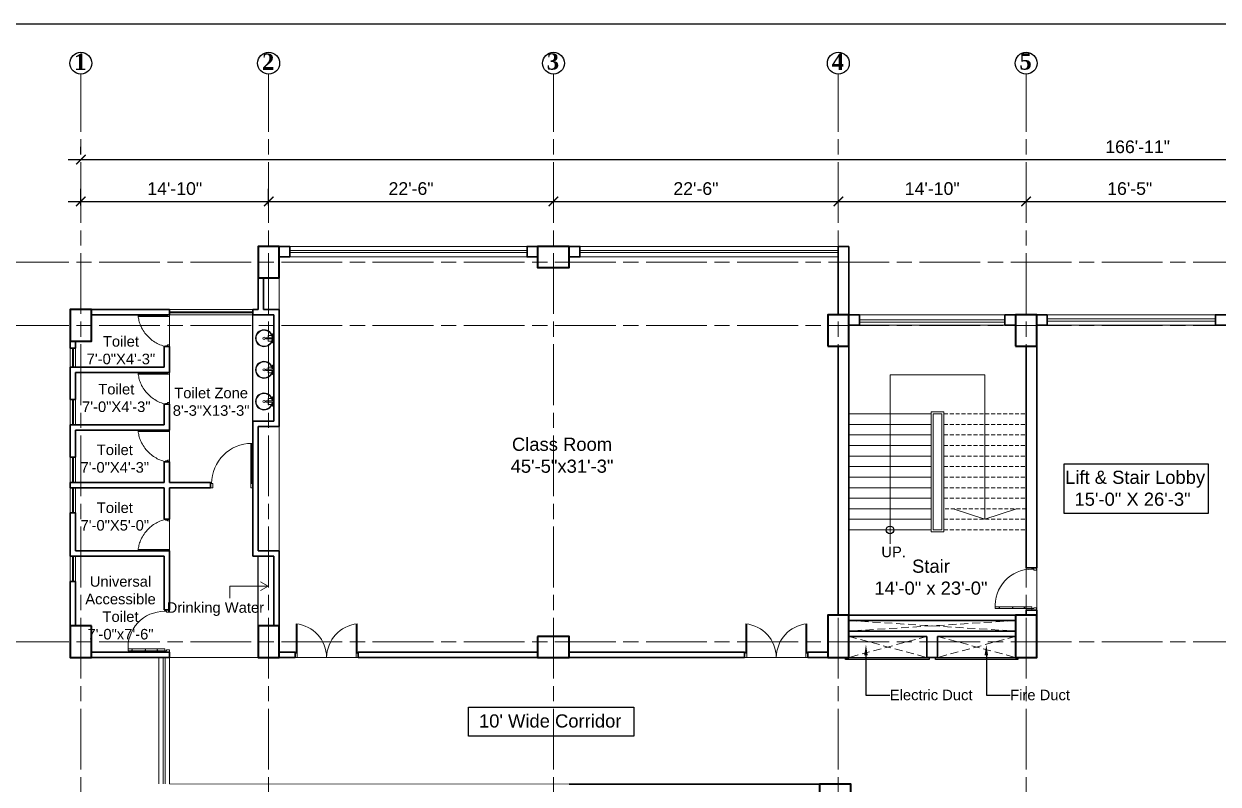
# Model space of a CAD drawing. Header units: inches. Extents: x -12 to 20935469, y -1604 to 24729220.
# Drawn here: x 20863959 to 20865090, y 24712918 to 24713639 of the extents above; entities that cross this region are included whole.
import ezdxf
from ezdxf import colors
from ezdxf.entities.mleader import LeaderData, LeaderLine
from ezdxf.math import Vec2, Vec3

# ---------------------------------------------------------------- set-up
doc = ezdxf.new("R2010")
doc.units = ezdxf.units.IN
doc.header["$LTSCALE"] = 0.03
doc.header["$MEASUREMENT"] = 0
doc.header["$PDMODE"] = 32
doc.header["$PDSIZE"] = 15
doc.linetypes.add('ACAD_ISO08W100', pattern=[36, 24, -3, 6, -3])
doc.linetypes.add('DASHED2', pattern=[0.375, 0.25, -0.125])
for name, color, linetype, lineweight in [('column', 1, 'Continuous', 40), ('Dim Line', 252, 'Continuous', 13), ('Door', 7, 'Continuous', 18), ('Dot', 253, 'Continuous', 0), ('Gas', 21, 'Continuous', 5), ('Glass Line', 252, 'Continuous', 9), ('Grid Line', 252, 'Continuous', 18), ('Hatch', 253, 'Continuous', 15), ('Main Wall', 7, 'Continuous', 30), ('RAIL', 23, 'Continuous', 13), ('STAIR', 46, 'Continuous', 15), ('TOILET FIXTURE', 142, 'Continuous', 5), ('wind.', 150, 'Continuous', 20)]:
    doc.layers.add(name, color=color, linetype=linetype, lineweight=lineweight)
doc.layers.add('FUR', color=251, linetype='Continuous')
doc.layers.add('TEXT', color=7, linetype='Continuous')
doc.styles.add('2', font='swisscl.ttf')
doc.styles.add('RomanS', font='arial.ttf', dxfattribs={"height": 12})
doc.styles.get("Standard").update_dxf_attribs({"font": 'timesbd.ttf'})
doc.dimstyles.new('Aec_Arch_I', dxfattribs={"dimscale": 96, "dimtxt": 12, "dimasz": 0.09375, "dimexe": 0.125, "dimexo": 0.125, "dimgap": 0.0625, "dimtad": 1, "dimdec": 0, "dimzin": 3, "dimdsep": 46, "dimlunit": 4, "dimtxsty": 'RomanS', "dimblk1": 'ARCHTICK', "dimblk2": 'ARCHTICK', "dimsah": 1, "dimcen": 0.09375, "dimdle": 0.125, "dimadec": 0, "dimazin": 0, "dimtfac": 0.75, "dimtdec": 0, "dimtmove": 2, "dimatfit": 3, "dimldrblk": 'ARCHTICK', "dimfxl": 1, "dimfrac": 1, "dimtolj": 1, "dimtzin": 0, "dimarcsym": 0})

# ---------------------------------------------------------------- blocks, each defined once
blk = doc.blocks.new('_ArchTick')
at = {"color": 0, "linetype": 'ByBlock', "lineweight": 35, "const_width": 0.15}
blk.add_lwpolyline([(-0.5, -0.5), (0.5, 0.5)], dxfattribs=at)
blk = doc.blocks.new('*D14')
at = {"layer": 'Defpoints', "color": 0, "transparency": 16777216}
for p in [(20831126.3, 24724578.2), (20830948.3, 24724562.3), (20831126.3, 24724562.3)]:
    blk.add_point(p, dxfattribs=at)
at = {"layer": 'Dim Line', "color": 0, "lineweight": -2, "transparency": 16777216}
for p, q in [((20830948.3, 24724574.3), (20830948.3, 24724590.2)), ((20831126.3, 24724574.3), (20831126.3, 24724590.2)), ((20830936.3, 24724578.2), (20831138.3, 24724578.2))]:
    blk.add_line(p, q, dxfattribs=at)
at = {"layer": 'Dim Line', "color": 0, "lineweight": -2, "transparency": 16777216, "xscale": 9, "yscale": 9, "zscale": 9, "rotation": 180}
blk.add_blockref('_ArchTick', (20830948.3, 24724578.2), dxfattribs=at)
at = {"layer": 'Dim Line', "color": 0, "lineweight": -2, "transparency": 16777216, "xscale": 9, "yscale": 9, "zscale": 9}
blk.add_blockref('_ArchTick', (20831126.3, 24724578.2), dxfattribs=at)
at = {"layer": 'Dim Line', "color": 0, "transparency": 16777216, "insert": (20831037.3, 24724590.3), "char_height": 12, "attachment_point": 5, "style": 'RomanS'}
blk.add_mtext('\\A1;14\'-10"', dxfattribs=at)
blk = doc.blocks.new('*D7')
at = {"layer": 'Defpoints', "color": 0, "transparency": 16777216}
for p in [(20831396.3, 24724578.2), (20831396.3, 24724578.2), (20831126.3, 24724562.3)]:
    blk.add_point(p, dxfattribs=at)
at = {"layer": 'Dim Line', "color": 0, "lineweight": -2, "transparency": 16777216}
for p, q in [((20831126.3, 24724574.3), (20831126.3, 24724590.2)), ((20831114.3, 24724578.2), (20831408.3, 24724578.2))]:
    blk.add_line(p, q, dxfattribs=at)
at = {"layer": 'Dim Line', "color": 0, "lineweight": -2, "transparency": 16777216, "xscale": 9, "yscale": 9, "zscale": 9, "rotation": 180}
blk.add_blockref('_ArchTick', (20831126.3, 24724578.2), dxfattribs=at)
at = {"layer": 'Dim Line', "color": 0, "lineweight": -2, "transparency": 16777216, "xscale": 9, "yscale": 9, "zscale": 9}
blk.add_blockref('_ArchTick', (20831396.3, 24724578.2), dxfattribs=at)
at = {"layer": 'Dim Line', "color": 0, "transparency": 16777216, "insert": (20831261.3, 24724590.3), "char_height": 12, "attachment_point": 5, "style": 'RomanS'}
blk.add_mtext('\\A1;22\'-6"', dxfattribs=at)
blk = doc.blocks.new('*D8')
at = {"layer": 'Defpoints', "color": 0, "transparency": 16777216}
for p in [(20831396.3, 24724578.2), (20831666.3, 24724578.2), (20831666.3, 24724578.2)]:
    blk.add_point(p, dxfattribs=at)
at = {"layer": 'Dim Line', "color": 0, "lineweight": -2, "transparency": 16777216}
blk.add_line((20831384.3, 24724578.2), (20831678.3, 24724578.2), dxfattribs=at)
at = {"layer": 'Dim Line', "color": 0, "lineweight": -2, "transparency": 16777216, "xscale": 9, "yscale": 9, "zscale": 9, "rotation": 180}
blk.add_blockref('_ArchTick', (20831396.3, 24724578.2), dxfattribs=at)
at = {"layer": 'Dim Line', "color": 0, "lineweight": -2, "transparency": 16777216, "xscale": 9, "yscale": 9, "zscale": 9}
blk.add_blockref('_ArchTick', (20831666.3, 24724578.2), dxfattribs=at)
at = {"layer": 'Dim Line', "color": 0, "transparency": 16777216, "insert": (20831531.3, 24724590.3), "char_height": 12, "attachment_point": 5, "style": 'RomanS'}
blk.add_mtext('\\A1;22\'-6"', dxfattribs=at)
blk = doc.blocks.new('*D9')
at = {"layer": 'Defpoints', "color": 0, "transparency": 16777216}
for p in [(20831666.3, 24724578.2), (20831844.3, 24724578.2), (20831844.3, 24724578.2)]:
    blk.add_point(p, dxfattribs=at)
at = {"layer": 'Dim Line', "color": 0, "lineweight": -2, "transparency": 16777216}
blk.add_line((20831654.3, 24724578.2), (20831856.3, 24724578.2), dxfattribs=at)
at = {"layer": 'Dim Line', "color": 0, "lineweight": -2, "transparency": 16777216, "xscale": 9, "yscale": 9, "zscale": 9, "rotation": 180}
blk.add_blockref('_ArchTick', (20831666.3, 24724578.2), dxfattribs=at)
at = {"layer": 'Dim Line', "color": 0, "lineweight": -2, "transparency": 16777216, "xscale": 9, "yscale": 9, "zscale": 9}
blk.add_blockref('_ArchTick', (20831844.3, 24724578.2), dxfattribs=at)
at = {"layer": 'Dim Line', "color": 0, "transparency": 16777216, "insert": (20831755.3, 24724590.3), "char_height": 12, "attachment_point": 5, "style": 'RomanS'}
blk.add_mtext('\\A1;14\'-10"', dxfattribs=at)
blk = doc.blocks.new('*D21')
at = {"layer": 'Defpoints', "color": 0, "transparency": 16777216}
for p in [(20831844.3, 24724578.2), (20832040.8, 24724578.2), (20832040.8, 24724578.2)]:
    blk.add_point(p, dxfattribs=at)
at = {"layer": 'Dim Line', "color": 0, "lineweight": -2, "transparency": 16777216}
for p, q in [((20831832.3, 24724578.2), (20832052.8, 24724578.2)), ((20831844.3, 24724566.2), (20831844.3, 24724566.2)), ((20832040.8, 24724566.2), (20832040.8, 24724566.2))]:
    blk.add_line(p, q, dxfattribs=at)
at = {"layer": 'Dim Line', "color": 0, "lineweight": -2, "transparency": 16777216, "xscale": 9, "yscale": 9, "zscale": 9, "rotation": 180}
blk.add_blockref('_ArchTick', (20831844.3, 24724578.2), dxfattribs=at)
at = {"layer": 'Dim Line', "color": 0, "lineweight": -2, "transparency": 16777216, "xscale": 9, "yscale": 9, "zscale": 9}
blk.add_blockref('_ArchTick', (20832040.8, 24724578.2), dxfattribs=at)
at = {"layer": 'Dim Line', "color": 0, "transparency": 16777216, "insert": (20831942.5, 24724590.3), "char_height": 12, "attachment_point": 5, "style": 'RomanS'}
blk.add_mtext('\\A1;16\'-5"', dxfattribs=at)
blk = doc.blocks.new('*D13')
at = {"layer": 'Defpoints', "color": 0, "transparency": 16777216}
for p in [(20832951.8, 24724617.8), (20830948.3, 24724610.7), (20832951.8, 24724610.7)]:
    blk.add_point(p, dxfattribs=at)
at = {"layer": 'Dim Line', "color": 0, "lineweight": -2, "transparency": 16777216}
for p, q in [((20830948.3, 24724622.7), (20830948.3, 24724629.8)), ((20832951.8, 24724622.7), (20832951.8, 24724629.8)), ((20830936.3, 24724617.8), (20832963.8, 24724617.8))]:
    blk.add_line(p, q, dxfattribs=at)
at = {"layer": 'Dim Line', "color": 0, "lineweight": -2, "transparency": 16777216, "xscale": 9, "yscale": 9, "zscale": 9, "rotation": 180}
blk.add_blockref('_ArchTick', (20830948.3, 24724617.8), dxfattribs=at)
at = {"layer": 'Dim Line', "color": 0, "lineweight": -2, "transparency": 16777216, "xscale": 9, "yscale": 9, "zscale": 9}
blk.add_blockref('_ArchTick', (20832951.8, 24724617.8), dxfattribs=at)
at = {"layer": 'Dim Line', "color": 0, "transparency": 16777216, "insert": (20831950, 24724629.9), "char_height": 12, "attachment_point": 5, "style": 'RomanS'}
blk.add_mtext('\\A1;166\'-11"', dxfattribs=at)
blk = doc.blocks.new('Door_45')
at = {"layer": 'Door'}
for p, q in [((1.5, 5), (1.5, 44)), ((1.5, 40), (2.2, 40)), ((2.2, 40), (2.2, 39.5)), ((2.2, 39.5), (2.7, 39.5)), ((2.7, 39.5), (2.7, 40)), ((2.7, 40), (3.5, 40)), ((3.5, 44), (3.5, 5)), ((1.5, 25.8), (2.2, 25.8)), ((2.2, 25.8), (2.2, 25.3)), ((2.7, 25.8), (3.5, 25.8)), ((2.7, 25.3), (2.7, 25.8)), ((2.2, 25.3), (2.7, 25.3)), ((2.2, 12.6), (2.2, 13.1)), ((2.2, 13.1), (2.7, 13.1)), ((2.7, 13.1), (2.7, 12.6)), ((0, 0), (0, 5)), ((0, 5), (1.5, 5)), ((1.5, 12.6), (2.2, 12.6)), ((3.5, 5), (1.5, 5)), ((1.5, 5), (1.5, 3)), ((1.5, 3), (2.5, 3)), ((2.5, 3), (2.5, 0)), ((2.7, 12.6), (3.5, 12.6)), ((42.5, 3), (42.5, 0)), ((43.5, 3), (42.5, 3)), ((45, 5), (43.5, 5)), ((43.5, 5), (43.5, 3)), ((45, 0), (45, 5)), ((2.5, 0), (0, 0)), ((42.5, 0), (45, 0))]:
    blk.add_line(p, q, dxfattribs=at)
blk.add_arc((4.7, 5.3), 38.8, 359.6233, 94.6685, dxfattribs=at)
blk = doc.blocks.new('sssss-flat-876')
at = {"layer": 'Door', "linetype": 'Continuous', "ltscale": 3}
blk.add_line((3666.5, 84027.2), (3666.5, 84055.7), dxfattribs=at)
at = {"layer": 'Door', "linetype": 'Continuous', "ltscale": 3, "extrusion": (-7.21527e-09, -3.35624e-18, 1), "elevation": 0}
for points in [[(3666.5, 84057.2), (3666.5, 84055.7), (3668.4, 84055.7), (3668.4, 84056.5), (3670.2, 84056.5), (3670.2, 84057.2)], [(3668.4, 84055.7), (3696.2, 84055.7), (3696.2, 84056.5), (3668.4, 84056.5)]]:
    blk.add_lwpolyline(points, close=True, dxfattribs=at)
at = {"layer": 'Door', "linetype": 'Continuous', "ltscale": 3, "flags": 128}
blk.add_lwpolyline([(3670.2, 84027.2, 0.04096), (3675.5, 84028.9, 0.082496), (3684.9, 84034.8, 0.052187), (3689.7, 84040, 0.043988), (3692.9, 84045, 0.036571), (3694.8, 84049.6, 0.034751), (3695.9, 84054.2, 0.011435), (3696.2, 84055.7)], format="xyb", dxfattribs=at)
at = {"layer": 'Door', "linetype": 'Continuous', "ltscale": 3}
blk.add_lwpolyline([(3666.5, 84027.2), (3666.5, 84028.7), (3668.4, 84028.7), (3668.4, 84027.9), (3670.2, 84027.9), (3670.2, 84027.2)], close=True, dxfattribs=at)
blk = doc.blocks.new('7-flat-72')
at = {"layer": 'Glass Line', "color": 8, "ltscale": 20}
for p, q in [((-64476.6, 376959.4), (-64476.6, 376966.6)), ((-64475.5, 376966.6), (-64476.6, 376966.6)), ((-64475.5, 376959.4), (-64475.5, 376966.6)), ((-64478.7, 376960.5), (-64480.3, 376960.5)), ((-64480.3, 376959.5), (-64480.3, 376960.5)), ((-64480.3, 376959.5), (-64480.3, 376960.5)), ((-64478.7, 376959.5), (-64480.3, 376959.5)), ((-64480.3, 376959.1), (-64480.3, 376959.4)), ((-64478.7, 376959.4), (-64480.3, 376959.4)), ((-64478.7, 376959.1), (-64480.3, 376959.1)), ((-64480.2, 376959.4), (-64480.2, 376959.5)), ((-64480.1, 376959.5), (-64480.1, 376960.5)), ((-64479.9, 376959.5), (-64479.9, 376960.5)), ((-64479.5, 376959.5), (-64479.5, 376960.5)), ((-64479.1, 376959.5), (-64479.1, 376960.5)), ((-64478.9, 376959.5), (-64478.9, 376960.5)), ((-64478.9, 376959.4), (-64478.9, 376959.5)), ((-64478.8, 376959.5), (-64478.8, 376960.5)), ((-64478.7, 376959.5), (-64478.7, 376960.5)), ((-64478.7, 376959.1), (-64478.7, 376959.4)), ((-64475.1, 376959.4), (-64476.9, 376959.4)), ((-64476.9, 376959.1), (-64476.9, 376959.4)), ((-64475.1, 376959.1), (-64476.9, 376959.1)), ((-64475.1, 376959.1), (-64475.1, 376959.4)), ((-64473.3, 376960.5), (-64471.7, 376960.5)), ((-64473.3, 376959.5), (-64473.3, 376960.5)), ((-64473.3, 376959.5), (-64473.3, 376960.5)), ((-64473.3, 376959.5), (-64471.7, 376959.5)), ((-64473.3, 376959.1), (-64473.3, 376959.4)), ((-64473.3, 376959.4), (-64471.7, 376959.4)), ((-64473.3, 376959.1), (-64471.7, 376959.1)), ((-64473.1, 376959.5), (-64473.1, 376960.5)), ((-64473.1, 376959.4), (-64473.1, 376959.5)), ((-64472.9, 376959.5), (-64472.9, 376960.5)), ((-64472.5, 376959.5), (-64472.5, 376960.5)), ((-64472.1, 376959.5), (-64472.1, 376960.5)), ((-64471.9, 376959.5), (-64471.9, 376960.5)), ((-64471.9, 376959.4), (-64471.9, 376959.5)), ((-64471.8, 376959.5), (-64471.8, 376960.5)), ((-64471.7, 376959.5), (-64471.7, 376960.5)), ((-64471.7, 376959.1), (-64471.7, 376959.4))]:
    blk.add_line(p, q, dxfattribs=at)
blk.add_circle((-64476, 376968.4, 0), 1.08, dxfattribs=at)
for radius, start, end in [(8.1, 273.8334, 266.1883), (7.55, 274.115, 265.9068)]:
    blk.add_arc((-64476, 376968.4, 0), radius, start, end, dxfattribs=at)
blk = doc.blocks.new('SFSFSFS-flat-72')
at = {"layer": 'TOILET FIXTURE', "ltscale": 0.2}
blk.add_lwpolyline([(-3918.5, -3608.1), (-3918.5, -3602.7), (-3923.9, -3602.7), (-3923.9, -3608.1)], close=True, dxfattribs=at)
at = {"layer": 'TOILET FIXTURE', "ltscale": 20}
blk.add_blockref('7-flat-72', (60554.8, -380567.2), dxfattribs=at)
blk = doc.blocks.new('$D40')
at = {"layer": 'Door'}
for p, q in [((1, 4), (1, 42)), ((2, 0), (2, 42)), ((1, 5), (0, 5)), ((2, 0), (0, 0)), ((2, 4), (1, 4)), ((39, 4), (38, 4)), ((38, 4), (38, 0)), ((40, 0), (38, 0)), ((40, 5), (39, 5)), ((39, 5), (39, 4))]:
    blk.add_line(p, q, dxfattribs=at)
blk.add_arc((1, 4), 38, 0, 90, dxfattribs=at)
blk = doc.blocks.new('A$C36295410')
at = {"layer": 'Door'}
for p, q in [((1, 4), (1, 32)), ((2, 0), (2, 32)), ((58, 0), (58, 32)), ((59, 4), (59, 32)), ((1, 5), (0, 5)), ((2, 4), (1, 4)), ((58, 4), (59, 4)), ((59, 5), (60, 5)), ((2, 0), (0, 0)), ((58, 0), (60, 0))]:
    blk.add_line(p, q, dxfattribs=at)
for centre, start, end in [((-2.5, -0.3), 0.5906, 83.7783), ((62.5, -0.3), 96.2217, 179.4094)]:
    blk.add_arc(centre, 32.5, start, end, dxfattribs=at)
blk = doc.blocks.new('fff')
at = {"layer": 'Grid Line', "color": 252, "linetype": 'ACAD_ISO08W100', "lineweight": 9, "ltscale": 80, "true_color": 0x939598}
for p, q in [((20830948.3, 24723521.1), (20830948.3, 24724698.8)), ((20831126.3, 24723521.1), (20831126.3, 24724698.8)), ((20831396.3, 24723521.1), (20831396.3, 24724698.8)), ((20831666.3, 24723521.1), (20831666.3, 24724698.8)), ((20831844.3, 24723521.1), (20831844.3, 24724698.8)), ((20833096.9, 24724520.6), (20830726.1, 24724520.6)), ((20833096.9, 24724460.6), (20830726.1, 24724460.6)), ((20833096.9, 24724160.7), (20830726.1, 24724160.7))]:
    blk.add_line(p, q, dxfattribs=at)
at = {"layer": 'Dim Line'}
for base, p1, p2, picture, middle in [((20832951.7523, 24724617.8128), (20830948.3088, 24724610.7482), (20832951.7523, 24724610.7482), '*D13', (20831950.0306, 24724629.9397)), ((20831126.3, 24724578.2), (20830948.3, 24724562.3), (20831126.3, 24724562.3), '*D14', (20831037.3, 24724590.3)), ((20831396.3, 24724578.2), (20831126.3, 24724562.3), (20831396.3, 24724578.2), '*D7', (20831261.3, 24724590.3)), ((20831666.3, 24724578.2), (20831396.3, 24724578.2), (20831666.3, 24724578.2), '*D8', (20831531.3, 24724590.3)), ((20831844.3, 24724578.2), (20831666.3, 24724578.2), (20831844.3, 24724578.2), '*D9', (20831755.3, 24724590.3)), ((20832040.7792, 24724578.1666), (20831844.25, 24724578.1666), (20832040.7792, 24724578.1666), '*D21', (20831942.5146, 24724590.2934))]:
    dim = blk.add_linear_dim(base=base, p1=p1, p2=p2, dimstyle='Aec_Arch_I', dxfattribs=at)
    dim.commit()
    dim.dimension.update_dxf_attribs({"geometry": picture, "text_midpoint": middle})

msp = doc.modelspace()

# ---------------------------------------------------------------- linework, layer by layer
for p, q in [((20864175.5, 24713262.3), (20864175.5, 24713363.2)), ((20864180.5, 24713068.3), (20864180.5, 24713134.4)), ((20864091.5, 24713043.5), (20864096.5, 24713043.5))]:
    msp.add_line(p, q)
for points in [[(20864944.5, 24713222.1), (20865081.1, 24713222.1), (20865081.1, 24713174.9), (20864944.5, 24713174.9)], [(20864737.4, 24713038.4), (20864816.7, 24713038.4), (20864816.7, 24713036.4), (20864737.4, 24713036.4)], [(20864822.5, 24713038.4), (20864900.7, 24713038.4), (20864900.7, 24713036.4), (20864822.5, 24713036.4)], [(20864380.1, 24712991.3), (20864536.7, 24712991.3), (20864536.7, 24712963.9), (20864380.1, 24712963.9)]]:
    msp.add_lwpolyline(points, close=True)
msp.add_circle((20864779.5, 24713159.4), 3.61)
at = {"layer": 'column', "lineweight": 40, "ltscale": 20}
for points in [[(20864200.5, 24713428.2), (20864180.5, 24713428.2), (20864180.5, 24713398.2), (20864200.5, 24713398.2)], [(20864445.5, 24713428.2), (20864445.5, 24713408.2), (20864475.5, 24713408.2), (20864475.5, 24713428.2)], [(20864022.5, 24713368.2), (20864002.5, 24713368.2), (20864002.5, 24713338.2), (20864022.5, 24713338.2)], [(20864720.5, 24713333.4), (20864740.5, 24713333.4), (20864740.5, 24713363.4), (20864720.5, 24713363.4)], [(20864898.5, 24713333.4), (20864918.5, 24713333.4), (20864918.5, 24713363.4), (20864898.5, 24713363.4)], [(20864720.5, 24713038.4), (20864740.5, 24713038.4), (20864740.5, 24713078.4), (20864720.5, 24713078.4)], [(20864898.5, 24713038.4), (20864918.5, 24713038.4), (20864918.5, 24713078.4), (20864898.5, 24713078.4)], [(20864022.5, 24713068.4), (20864002.5, 24713068.4), (20864002.5, 24713038.4), (20864022.5, 24713038.4)], [(20864200.5, 24713068.3), (20864180.5, 24713068.3), (20864180.5, 24713038.4), (20864200.5, 24713038.4)], [(20864445.5, 24713058.4), (20864445.5, 24713038.4), (20864475.5, 24713038.4), (20864475.5, 24713058.4)], [(20864712.5, 24712918.4), (20864712.5, 24712898.4), (20864742.5, 24712898.4), (20864742.5, 24712918.4)]]:
    msp.add_lwpolyline(points, close=True, dxfattribs=at)
at = {"layer": 'Defpoints'}
msp.add_lwpolyline([(20863758, 24713639.1), (20866196.8, 24713639.1), (20866196.8, 24712180.6), (20863758, 24712180.6)], close=True, dxfattribs=at)
at = {"layer": 'Dot', "linetype": 'DASHED2', "lineweight": 0, "ltscale": 1000}
for p, q in [((20864740.5, 24713073.4), (20864898.5, 24713063.4)), ((20864898.5, 24713073.4), (20864740.5, 24713063.4)), ((20864814.5, 24713058.4), (20864740.5, 24713038.4)), ((20864740.5, 24713058.4), (20864814.5, 24713038.4)), ((20864824.5, 24713058.4), (20864898.5, 24713038.4)), ((20864898.5, 24713058.4), (20864824.5, 24713038.4))]:
    msp.add_line(p, q, dxfattribs=at)
at = {"layer": 'Gas', "color": 0, "lineweight": 5}
for points in [[(20864830.5, 24713157.4), (20864818.5, 24713157.4), (20864818.5, 24713271.4), (20864830.5, 24713271.4)], [(20864828.5, 24713159.4), (20864820.5, 24713159.4), (20864820.5, 24713269.4), (20864828.5, 24713269.4)]]:
    msp.add_lwpolyline(points, close=True, dxfattribs=at)
at = {"layer": 'Hatch', "lineweight": 5}
for p, q in [((20864200.5, 24713368.2), (20864200.5, 24713398.2)), ((20864200.5, 24713139.4), (20864200.5, 24713257.3))]:
    msp.add_line(p, q, dxfattribs=at)
at = {"layer": 'Hatch', "lineweight": 0}
for p, q in [((20864918.5, 24713038.4), (20864918.5, 24713353.4)), ((20864096.5, 24713038.5), (20864918.5, 24713038.4)), ((20864742.5, 24712918.4), (20864096.5, 24712918.5))]:
    msp.add_line(p, q, dxfattribs=at)
at = {"layer": 'Main Wall', "lineweight": 30}
for p, q in [((20864730.5, 24713428.2), (20864740.5, 24713428.2)), ((20864730.5, 24713363.4), (20864730.5, 24713428.2)), ((20864740.5, 24713363.4), (20864740.5, 24713428.2)), ((20864740.5, 24713424.2), (20864740.5, 24713424.2)), ((20864740.5, 24713422.2), (20864740.5, 24713422.2)), ((20864180.5, 24713368.2), (20864180.5, 24713398.2)), ((20864185.5, 24713368.2), (20864185.5, 24713398.2)), ((20864730.5, 24713382.2), (20864730.5, 24713382.2)), ((20864730.5, 24713376.2), (20864730.5, 24713376.2)), ((20864022.5, 24713368.2), (20864096.5, 24713368.2)), ((20864022.5, 24713363.2), (20864096.5, 24713363.2)), ((20864096.5, 24713363.2), (20864096.5, 24713368.2)), ((20864175.5, 24713368.2), (20864180.5, 24713368.2)), ((20864175.5, 24713363.2), (20864175.5, 24713368.2)), ((20864175.5, 24713363.2), (20864195.5, 24713363.2)), ((20864185.5, 24713368.2), (20864200.5, 24713368.2)), ((20864195.5, 24713262.3), (20864195.5, 24713363.2)), ((20864200.5, 24713257.3), (20864200.5, 24713368.2)), ((20864740.5, 24713078.4), (20864740.5, 24713353.4)), ((20864002.5, 24713331.6), (20864002.5, 24713338.2)), ((20864091.5, 24713333.2), (20864096.5, 24713333.2)), ((20864091.5, 24713333.2), (20864091.5, 24713313.6)), ((20864730.5, 24713078.4), (20864730.5, 24713333.4)), ((20864908.5, 24713333.4), (20864908.5, 24713123.4)), ((20864918.5, 24713333.4), (20864918.5, 24713123.4)), ((20864091.5, 24713313.6), (20864002.5, 24713313.6)), ((20864002.5, 24713283), (20864002.5, 24713313.6)), ((20864096.5, 24713308.6), (20864007.5, 24713308.6)), ((20864091.5, 24713278.6), (20864091.5, 24713259)), ((20864096.5, 24713278.6), (20864091.5, 24713278.6)), ((20864091.5, 24713259), (20864002.5, 24713259)), ((20864002.5, 24713228.4), (20864002.5, 24713259)), ((20864175.5, 24713204.4), (20864175.5, 24713262.3)), ((20864175.5, 24713262.3), (20864195.5, 24713262.3)), ((20864096.5, 24713254), (20864007.5, 24713254)), ((20864007.5, 24713254), (20864007.5, 24713228.4)), ((20864180.5, 24713139.4), (20864180.5, 24713257.3)), ((20864180.5, 24713257.3), (20864200.5, 24713257.3)), ((20864002.5, 24713228.4), (20864007.5, 24713228.4)), ((20864096.5, 24713224), (20864091.5, 24713224)), ((20864002.5, 24713204.4), (20864091.5, 24713204.4)), ((20864002.5, 24713199.4), (20864002.5, 24713204.4)), ((20864135.5, 24713199.4), (20864135.5, 24713204.4)), ((20864175.5, 24713134.4), (20864175.5, 24713204.4)), ((20864091.5, 24713199.4), (20864002.5, 24713199.4)), ((20864091.5, 24713169.4), (20864091.5, 24713199.4)), ((20864096.5, 24713169.4), (20864096.5, 24713199.4)), ((20864135.5, 24713199.4), (20864096.5, 24713199.4)), ((20864007.5, 24713175.4), (20864002.5, 24713175.4)), ((20864002.5, 24713134.4), (20864002.5, 24713175.4)), ((20864007.5, 24713175.4), (20864007.5, 24713139.4)), ((20864096.5, 24713169.4), (20864091.5, 24713169.4)), ((20864091.5, 24713134.4), (20864002.5, 24713134.4)), ((20864096.5, 24713139.4), (20864007.5, 24713139.4)), ((20864091.5, 24713083.5), (20864091.5, 24713134.4)), ((20864096.5, 24713083.5), (20864096.5, 24713139.4)), ((20864175.5, 24713134.4), (20864195.5, 24713134.4)), ((20864180.5, 24713139.4), (20864200.5, 24713139.4)), ((20864195.5, 24713068.4), (20864195.5, 24713134.4)), ((20864200.5, 24713068.4), (20864200.5, 24713139.4)), ((20864918.5, 24713123.4), (20864908.5, 24713123.4)), ((20864002.5, 24713068.4), (20864002.5, 24713110.4)), ((20864007.5, 24713110.4), (20864002.5, 24713110.4)), ((20864007.5, 24713110.4), (20864007.5, 24713068.4)), ((20864096.5, 24713083.5), (20864091.5, 24713083.5)), ((20864898.5, 24713078.4), (20864740.5, 24713078.4)), ((20864908.5, 24713083.4), (20864908.5, 24713078.4)), ((20864918.5, 24713083.4), (20864908.5, 24713083.4)), ((20864918.5, 24713083.4), (20864918.5, 24713078.4)), ((20864898.5, 24713073.4), (20864740.5, 24713073.4)), ((20864898.5, 24713063.4), (20864740.5, 24713063.4)), ((20864814.5, 24713058.4), (20864740.5, 24713058.4)), ((20864814.5, 24713058.4), (20864814.5, 24713038.4)), ((20864898.5, 24713058.4), (20864824.5, 24713058.4)), ((20864824.5, 24713058.4), (20864824.5, 24713038.4)), ((20864096.5, 24713043.5), (20864022.5, 24713043.5)), ((20864096.5, 24713043.5), (20864096.5, 24713038.5)), ((20864200.5, 24713043.4), (20864215.5, 24713043.4)), ((20864215.5, 24713043.4), (20864215.5, 24713038.4)), ((20864445.5, 24713043.4), (20864275.5, 24713043.4)), ((20864275.5, 24713043.4), (20864275.5, 24713038.4)), ((20864475.5, 24713043.4), (20864641.7, 24713043.4)), ((20864641.7, 24713038.4), (20864641.7, 24713043.4)), ((20864701.7, 24713038.4), (20864701.7, 24713043.4)), ((20864701.7, 24713043.4), (20864720.5, 24713043.4)), ((20864096.5, 24713038.5), (20864022.5, 24713038.5)), ((20864215.5, 24713038.4), (20864200.5, 24713038.4)), ((20864445.5, 24713038.4), (20864275.5, 24713038.4)), ((20864475.5, 24713038.4), (20864641.7, 24713038.4)), ((20864701.7, 24713038.4), (20864720.5, 24713038.4)), ((20864814.5, 24713038.4), (20864824.5, 24713038.4)), ((20864475.5, 24712918.4), (20864712.5, 24712918.4))]:
    msp.add_line(p, q, dxfattribs=at)
for points in [[(20864200.5, 24713428.2), (20864210.5, 24713428.2), (20864210.5, 24713418.2), (20864200.5, 24713418.2)], [(20864445.5, 24713428.2), (20864435.5, 24713428.2), (20864435.5, 24713418.2), (20864445.5, 24713418.2)], [(20864475.5, 24713428.2), (20864485.5, 24713428.2), (20864485.5, 24713418.2), (20864475.5, 24713418.2)], [(20864740.5, 24713363.4), (20864750.5, 24713363.4), (20864750.5, 24713353.4), (20864740.5, 24713353.4)], [(20864898.4, 24713363.4), (20864888.4, 24713363.4), (20864888.4, 24713353.4), (20864898.4, 24713353.4)], [(20864918.4, 24713363.4), (20864928.4, 24713363.4), (20864928.4, 24713353.4), (20864918.4, 24713353.4)], [(20865098, 24713363.4), (20865088, 24713363.4), (20865088, 24713353.4), (20865098, 24713353.4)], [(20864007.5, 24713338.2), (20864007.5, 24713331.6)], [(20864007.5, 24713331.6), (20864002.5, 24713331.6)], [(20864096.5, 24713333.2), (20864096.5, 24713308.6)], [(20864007.5, 24713308.6), (20864007.5, 24713283)], [(20864007.5, 24713283), (20864002.5, 24713283)], [(20864096.5, 24713278.6), (20864096.5, 24713254)], [(20864091.5, 24713224), (20864091.5, 24713204.4)], [(20864096.5, 24713224), (20864096.5, 24713204.4)], [(20864096.5, 24713204.4), (20864135.5, 24713204.4)]]:
    msp.add_lwpolyline(points, dxfattribs=at)
at = {"layer": 'RAIL', "lineweight": 9}
for p, q in [((20864779.5, 24713146.2), (20864779.5, 24713306.4)), ((20864779.5, 24713306.4), (20864869.5, 24713306.4)), ((20864869.5, 24713306.4), (20864869.5, 24713169.4)), ((20864839.5, 24713179.4), (20864869.5, 24713169.4)), ((20864869.5, 24713169.4), (20864899.5, 24713179.4))]:
    msp.add_line(p, q, dxfattribs=at)
at = {"layer": 'STAIR', "color": 32, "lineweight": 5}
for p, q in [((20864740.5, 24713269.4), (20864818.5, 24713269.4)), ((20864740.5, 24713259.4), (20864818.5, 24713259.4)), ((20864740.5, 24713249.4), (20864818.5, 24713249.4)), ((20864740.5, 24713239.4), (20864818.5, 24713239.4)), ((20864740.5, 24713229.4), (20864818.5, 24713229.4)), ((20864740.5, 24713219.4), (20864818.5, 24713219.4)), ((20864740.5, 24713209.4), (20864818.5, 24713209.4)), ((20864740.5, 24713199.4), (20864818.5, 24713199.4)), ((20864740.5, 24713189.4), (20864818.5, 24713189.4)), ((20864740.5, 24713179.4), (20864818.5, 24713179.4)), ((20864740.5, 24713169.4), (20864818.5, 24713169.4)), ((20864740.5, 24713159.4), (20864818.5, 24713159.4))]:
    msp.add_line(p, q, dxfattribs=at)
at = {"layer": 'STAIR', "color": 32, "linetype": 'DASHED2', "lineweight": 5, "ltscale": 500}
for p, q in [((20864830.5, 24713269.4), (20864908.5, 24713269.4)), ((20864830.5, 24713259.4), (20864908.5, 24713259.4)), ((20864830.5, 24713249.4), (20864908.5, 24713249.4)), ((20864830.5, 24713239.4), (20864908.5, 24713239.4)), ((20864830.5, 24713229.4), (20864908.5, 24713229.4)), ((20864830.5, 24713219.4), (20864908.5, 24713219.4)), ((20864830.5, 24713209.4), (20864908.5, 24713209.4)), ((20864830.5, 24713199.4), (20864908.5, 24713199.4)), ((20864830.5, 24713189.4), (20864908.5, 24713189.4)), ((20864908.5, 24713179.4), (20864830.5, 24713179.4)), ((20864848.5, 24713179.4), (20864908.5, 24713179.4)), ((20864830.5, 24713169.4), (20864908.5, 24713169.4)), ((20864830.5, 24713159.4), (20864908.5, 24713159.4))]:
    msp.add_line(p, q, dxfattribs=at)
at = {"layer": 'STAIR', "color": 253, "lineweight": 5}
for p, q in [((20864190.1, 24713106.1), (20864153.8, 24713106.1)), ((20864153.8, 24713106.1), (20864153.8, 24713094.8)), ((20864190.1, 24713106.1), (20864182.8, 24713110.1)), ((20864190.1, 24713106.1), (20864182.8, 24713102))]:
    msp.add_line(p, q, dxfattribs=at)
at = {"layer": 'TEXT'}
for centre in [(20864012.5, 24713601.8), (20864190.5, 24713601.8), (20864460.5, 24713601.8), (20864730.5, 24713601.8), (20864908.5, 24713601.8)]:
    msp.add_circle(centre, 10.4, dxfattribs=at)
at = {"layer": 'wind.', "lineweight": 5}
for p, q in [((20864435.5, 24713428.2), (20864210.5, 24713428.2)), ((20864485.5, 24713428.2), (20864730.5, 24713428.2)), ((20864210.5, 24713424.2), (20864435.5, 24713424.3)), ((20864210.5, 24713422.2), (20864435.5, 24713422.3)), ((20864210.5, 24713418.2), (20864435.5, 24713418.2)), ((20864485.5, 24713424.2), (20864730.5, 24713424.3)), ((20864485.5, 24713422.2), (20864730.5, 24713422.3)), ((20864485.5, 24713418.2), (20864730.5, 24713418.2)), ((20864096.5, 24713368.2), (20864175.5, 24713368.2)), ((20864096.5, 24713366.2), (20864175.5, 24713366.2)), ((20864096.5, 24713365.2), (20864175.5, 24713365.2)), ((20864096.5, 24713363.2), (20864175.5, 24713363.2)), ((20864750.5, 24713363.4), (20864888.4, 24713363.4)), ((20864928.4, 24713363.4), (20865088, 24713363.4)), ((20864928.4, 24713359.4), (20865088, 24713359.4)), ((20864750.5, 24713358.4), (20864888.4, 24713358.4)), ((20864750.5, 24713356.4), (20864888.4, 24713356.4)), ((20864750.5, 24713353.4), (20864888.4, 24713353.4)), ((20864918.5, 24713353.4), (20865098, 24713353.4)), ((20864928.4, 24713357.4), (20865088, 24713357.4)), ((20864928.4, 24713353.4), (20865098, 24713353.4)), ((20864002.5, 24713331.6), (20864002.5, 24713313.6)), ((20864004.5, 24713331.6), (20864004.5, 24713313.6)), ((20864005.5, 24713331.6), (20864005.5, 24713313.6)), ((20864007.5, 24713331.6), (20864007.5, 24713313.6)), ((20864002.5, 24713283), (20864002.5, 24713259)), ((20864004.5, 24713283), (20864004.5, 24713259)), ((20864005.5, 24713283), (20864005.5, 24713259)), ((20864007.5, 24713283), (20864007.5, 24713259)), ((20864002.5, 24713204.4), (20864002.5, 24713228.4)), ((20864004.5, 24713204.4), (20864004.5, 24713228.4)), ((20864005.5, 24713204.4), (20864005.5, 24713228.4)), ((20864007.5, 24713204.4), (20864007.5, 24713228.4)), ((20864002.5, 24713175.4), (20864002.5, 24713199.4)), ((20864004.5, 24713175.4), (20864004.5, 24713199.4)), ((20864005.5, 24713175.4), (20864005.5, 24713199.4)), ((20864007.5, 24713175.4), (20864007.5, 24713199.4)), ((20864002.5, 24713110.4), (20864002.5, 24713134.4)), ((20864004.5, 24713110.4), (20864004.5, 24713134.4)), ((20864005.5, 24713110.4), (20864005.5, 24713134.4)), ((20864007.5, 24713110.4), (20864007.5, 24713134.4)), ((20864086.5, 24712918.5), (20864086.5, 24713038.7)), ((20864090.5, 24712918.5), (20864090.5, 24713038.7)), ((20864092.5, 24712918.5), (20864092.5, 24713038.7)), ((20864096.5, 24712918.5), (20864096.5, 24713038.7)), ((20864096.5, 24712918.5), (20864096.5, 24713038.5))]:
    msp.add_line(p, q, dxfattribs=at)

# ---------------------------------------------------------------- block references
msp.add_blockref('fff', (33064.2, -11107.4))
at = {"layer": 'Door', "ltscale": 20, "xscale": -1}
for p in [(20867763, 24629306), (20867763, 24629251.4), (20867763, 24629196.8)]:
    msp.add_blockref('sssss-flat-876', p, dxfattribs=at)
at = {"layer": 'Door', "xscale": -1}
msp.add_blockref('$D40', (20864175.5, 24713199.4), dxfattribs=at)
at = {"layer": 'Door', "ltscale": 20, "rotation": 180}
msp.add_blockref('sssss-flat-876', (20867763, 24797196.6), dxfattribs=at)
at = {"layer": 'Door', "color": 250, "ltscale": 20, "xscale": 0.8888888888759539, "yscale": 0.8888888888759539, "zscale": 0.8888888888759539, "rotation": 90.00000000000001}
for p in [(20864918.4, 24713083.4), (20864096.4, 24713043.5)]:
    msp.add_blockref('Door_45', p, dxfattribs=at)
at = {"layer": 'FUR', "xscale": -1}
for p in [(20864275.5, 24713038.4), (20864701.7, 24713038.4)]:
    msp.add_blockref('A$C36295410', p, dxfattribs=at)
at = {"layer": 'TOILET FIXTURE', "ltscale": 20, "rotation": 90.00000000000001}
for p in [(20860587.4, 24717262.3), (20860587.4, 24717232.3), (20860587.4, 24717202.3)]:
    msp.add_blockref('SFSFSFS-flat-72', p, dxfattribs=at)

# ---------------------------------------------------------------- texts
at = {"layer": 'TEXT', "char_height": 15.44, "width": 227.458, "attachment_point": 8, "rotation": 0}
for s, insert in [('\\A1;1', (20864012, 24713595.5)), ('\\A1;2', (20864190, 24713595.5)), ('\\A1;3', (20864460, 24713595.5)), ('\\A1;4', (20864730, 24713595.5)), ('\\A1;5', (20864908, 24713595.5))]:
    msp.add_mtext(s, dxfattribs=dict(at, insert=insert))
at = {"layer": 'TEXT', "color": 30, "lineweight": 5, "ltscale": 20, "attachment_point": 2, "style": '2'}
for s, width, gutter_width, insert, char_height in [('{\\fArial|b0|i0|c0|p34;\\C0;Toilet \\P7\'-0"X4\'-3"}', 104.76, 0.5, (20864050.5, 24713343.1), 10), ('{\\fArial|b0|i0|c0|p34;\\C0;Toilet \\P7\'-0"X4\'-3"}', 104.76, 0.5, (20864046.1, 24713297.8), 10), ('{\\fArial|b0|i0|c0|p34;\\C0;Toilet Zone\\P8\'-3"X13\'-3"}', 104.76, 0.5, (20864136, 24713294.2), 10), ('\\pxsm1;{\\fArial|b0|i0|c0|p34;\\C0;Class Room\\P45\'-5"x31\'-3"}', 230.765, 0.5, (20864468.6, 24713246.8), 12.476), ('{\\fArial|b0|i0|c0|p34;\\C0;Toilet \\P7\'-0"X4\'-3"}', 104.76, 0.5, (20864044.7, 24713240.3), 10), ('\\pxsm1,qc;{\\fArial|b0|i0|c0|p34;\\C0; Lift & Stair Lobby\\P15\'-0" X 26\'-3" }', 188.808, 0.75, (20865009.4, 24713215.5), 12.476), ('{\\fArial|b0|i0|c0|p34;\\C0;Toilet \\P7\'-0"X5\'-0"}', 104.76, 0.5, (20864044.7, 24713185.4), 10), ('{\\fArial|b0|i0|c0|p34;\\C0;UP.}', 104.76, 0.5, (20864782.9, 24713143.5), 10), ('\\pxsm1;{\\fArial|b0|i0|c0|p34;\\C0;Stair\\P14\'-0" x 23\'-0"  }', 164.655, 0.282, (20864818.3, 24713131.2), 12.476), ('{\\fArial|b0|i0|c0|p34;\\C0;Universal Accessible Toilet\\P7\'-0"x7\'-6"}', 89.095, 0.35, (20864050.1, 24713115.5), 10), ('\\pxsm1;{\\fArial|b0|i0|c0|p34;\\C0;Drinking Water }', 88.563, 0.282, (20864140, 24713090.8), 10), ("\\pxsm1,qc;{\\fArial|b0|i0|c0|p34;\\C0;10' Wide Corridor}", 227.89, 0.75, (20864457.4, 24712984.5), 12.476)]:
    msp.add_mtext_dynamic_manual_height_columns(s, width=width, gutter_width=gutter_width, heights=[0], dxfattribs=dict(at, insert=insert, char_height=char_height))

# ---------------------------------------------------------------- leaders
at = {"layer": 'TEXT', "lineweight": 5, "ltscale": 20}
ml = msp.add_multileader_mtext('Standard', dxfattribs=at)
ml.set_content('{\\fArial|b0|i0|c0|p34;Electric Duct}', color=256)
ml.set_leader_properties()
ml.build(insert=Vec2(0, 0))
ml.multileader.update_dxf_attribs({"text_right_attachment_type": 6, "dogleg_length": 0.36, "arrow_head_size": 10})
ctx = ml.context
ctx.base_point, ctx.char_height, ctx.arrow_head_size, ctx.landing_gap_size, ctx.plane_origin = Vec3(20864779.2, 24713002.8), 10, 10, 0.09, Vec3(20864756.7, 24713050.6)
ctx.right_attachment = 6
notes = []
notes.append((ctx, [(0, (1, 1, 0), (20864756.7, 24713002.8), (1, 0), 22.5, [(0, [(20864756.7, 24713050.6)], 0, [])])]))
ctx.mtext.insert, ctx.mtext.width, ctx.mtext.defined_height, ctx.mtext.flow_direction = Vec3(20864779.3, 24713007.9), 232.704, 29.8, 5
ml = msp.add_multileader_mtext('Standard', dxfattribs=at)
ml.set_content('{\\fArial|b0|i0|c0|p34;\\C256;Fire Duct}', color=256)
ml.set_leader_properties()
ml.build(insert=Vec2(0, 0))
ml.multileader.update_dxf_attribs({"text_right_attachment_type": 6, "dogleg_length": 0.36, "arrow_head_size": 10})
ctx = ml.context
ctx.base_point, ctx.char_height, ctx.arrow_head_size, ctx.landing_gap_size, ctx.plane_origin = Vec3(20864893.3, 24713002.8), 10, 10, 0.09, Vec3(20864870.8, 24713050.6)
ctx.right_attachment = 6
notes.append((ctx, [(0, (1, 1, 0), (20864870.8, 24713002.8), (1, 0), 22.5, [(0, [(20864870.8, 24713050.6)], 0, [])])]))
ctx.mtext.insert, ctx.mtext.width, ctx.mtext.defined_height, ctx.mtext.flow_direction = Vec3(20864893.4, 24713007.9), 232.704, 29.8, 5
for ctx, leaders in notes:
    for number, flags, end, landing, length, lines in leaders:
        leader = LeaderData()
        leader.index, (leader.has_last_leader_line, leader.has_dogleg_vector, leader.attachment_direction) = number, flags
        leader.last_leader_point, leader.dogleg_vector, leader.dogleg_length = Vec3(end), Vec3(landing), length
        for number, points, colour, breaks in lines:
            line = LeaderLine()
            line.index, line.vertices, line.color, line.breaks = number, Vec3.list(points), colors.encode_raw_color(colour), breaks
            leader.lines.append(line)
        ctx.leaders.append(leader)

doc.saveas('drawing.dxf')
